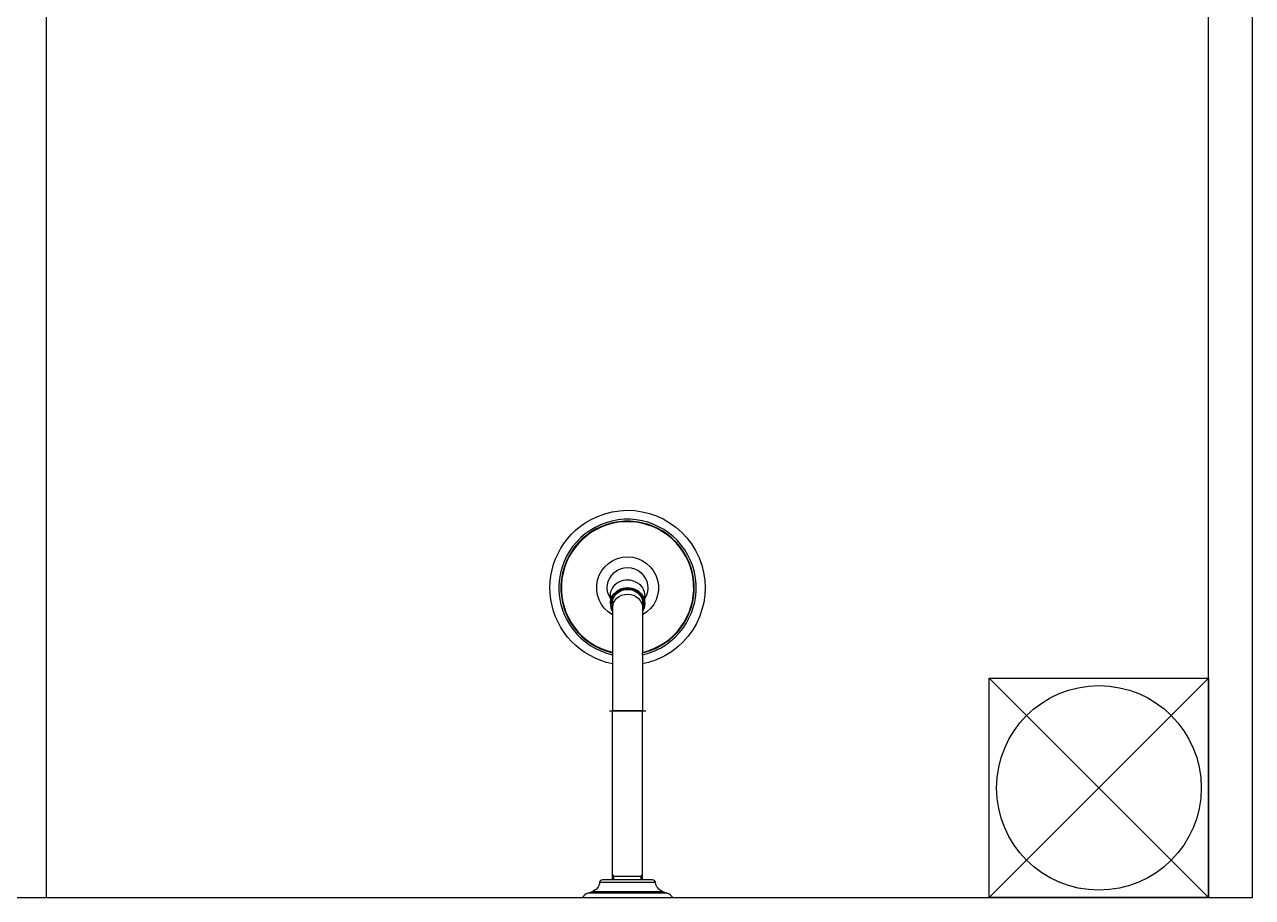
# Model space of a CAD drawing. Header units: inches. Extents: x 542650 to 544515, y 9574150 to 9574595.
# Drawn here: x 542793.051 to 542793.891, y 9574240.288 to 9574240.886 of the extents above; entities that cross this region are included whole.
import ezdxf

# ---------------------------------------------------------------- set-up
doc = ezdxf.new("R2010")
doc.units = ezdxf.units.IN
doc.header["$MEASUREMENT"] = 0
doc.linetypes.add('DASHDOT', pattern=[1, 0.5, -0.25, 0, -0.25])
doc.layers.add('I-ARQ', color=8, linetype='Continuous')

msp = doc.modelspace()

# ---------------------------------------------------------------- linework, layer by layer
at = {"layer": 'I-ARQ'}
for p, q in [((542793.8909, 9574240.2884), (542793.8909, 9574241.5384)), ((542793.0659, 9574240.2884), (542793.0659, 9574241.4984)), ((542793.8609, 9574240.2884), (542793.8609, 9574241.4984)), ((542793.8609, 9574240.2884), (542793.7109, 9574240.4384)), ((542793.8609, 9574240.4384), (542793.7109, 9574240.2884)), ((542793.7109, 9574240.2884), (542793.7109, 9574240.4384)), ((542793.7109, 9574240.4384), (542793.8609, 9574240.4384)), ((542793.8609, 9574240.4384), (542793.8609, 9574240.2884)), ((542788.1659, 9574240.2884), (542793.8909, 9574240.2884)), ((542793.8609, 9574240.2884), (542793.7109, 9574240.2884))]:
    msp.add_line(p, q, dxfattribs=at)
for points in [[(542793.45307, 9574240.4483, -0.700978), (542793.43797, 9574240.5469, -1), (542793.48884, 9574240.45378, -0.07613), (542793.47374, 9574240.4483)], [(542793.47374, 9574240.45454, 0.06962), (542793.48591, 9574240.45914, 5.480122), (542793.45307, 9574240.45454)], [(542793.45307, 9574240.48186, -3.836175), (542793.47374, 9574240.48186)], [(542793.45164, 9574240.493, -1.802734), (542793.47517, 9574240.493)], [(542793.48248, 9574240.29866, 0.377188), (542793.48049, 9574240.30041), (542793.44632, 9574240.30041, 0.377188), (542793.44433, 9574240.29866)], [(542793.44433, 9574240.29866, -0.280777), (542793.43945, 9574240.29256)], [(542793.48736, 9574240.29256, -0.280777), (542793.48248, 9574240.29866)]]:
    msp.add_lwpolyline(points, format="xyb", dxfattribs=at)
at = {"layer": 'I-ARQ', "ltscale": 0.06322}
for points in [[(542793.47374, 9574240.45454), (542793.47374, 9574240.4559, 0.067971), (542793.48528, 9574240.4603, 5.429636), (542793.45307, 9574240.4559)], [(542793.47374, 9574240.48186), (542793.47374, 9574240.45623, 0.067551), (542793.48512, 9574240.46058, 5.416932), (542793.45307, 9574240.45623)]]:
    msp.add_lwpolyline(points, format="xyb", dxfattribs=at)
at = {"layer": 'I-ARQ', "ltscale": 0.067122}
msp.add_lwpolyline([(542793.45164, 9574240.49481), (542793.45164, 9574240.48932, 0.128945), (542793.45307, 9574240.48415)], format="xyb", dxfattribs=at)
at = {"layer": 'I-ARQ', "ltscale": 0.067121}
for points in [[(542793.47517, 9574240.493), (542793.47517, 9574240.49481)], [(542793.47517, 9574240.48944), (542793.47517, 9574240.493)]]:
    msp.add_lwpolyline(points, dxfattribs=at)
at = {"layer": 'I-ARQ', "ltscale": 0.06322}
for points in [[(542793.45307, 9574240.49135), (542793.45307, 9574240.48186)], [(542793.47374, 9574240.49135), (542793.47374, 9574240.48186)], [(542793.45307, 9574240.48186), (542793.45307, 9574240.4483)], [(542793.47374, 9574240.45454), (542793.47374, 9574240.4483)], [(542793.45307, 9574240.4483), (542793.45307, 9574240.41604)], [(542793.47374, 9574240.4483), (542793.47374, 9574240.41604)]]:
    msp.add_lwpolyline(points, dxfattribs=at)
at = {"layer": 'I-ARQ', "linetype": 'DASHDOT', "ltscale": 0.30975}
msp.add_lwpolyline([(542793.451, 9574240.41604), (542793.47581, 9574240.41604)], dxfattribs=at)
at = {"layer": 'I-ARQ'}
for points in [[(542793.45307, 9574240.30041), (542793.45307, 9574240.41604)], [(542793.47374, 9574240.30041), (542793.47374, 9574240.41604)]]:
    msp.add_lwpolyline(points, dxfattribs=at)
at = {"layer": 'I-ARQ', "ltscale": 0.258125}
msp.add_lwpolyline([(542793.47374, 9574240.41604), (542793.45307, 9574240.41604)], dxfattribs=at)
at = {"layer": 'I-ARQ', "ltscale": 0.029062}
for points in [[(542793.4541, 9574240.30041), (542793.4541, 9574240.30274), (542793.45307, 9574240.30453)], [(542793.47271, 9574240.30041), (542793.47271, 9574240.30274)]]:
    msp.add_lwpolyline(points, dxfattribs=at)
at = {"layer": 'I-ARQ', "ltscale": 0.242325}
msp.add_lwpolyline([(542793.47374, 9574240.30274), (542793.45307, 9574240.30274)], dxfattribs=at)
at = {"layer": 'I-ARQ', "ltscale": 0.218093}
msp.add_lwpolyline([(542793.47271, 9574240.30274), (542793.45524, 9574240.30274)], dxfattribs=at)
at = {"layer": 'I-ARQ', "ltscale": 0.025813}
msp.add_lwpolyline([(542793.47271, 9574240.30274), (542793.47374, 9574240.30453)], dxfattribs=at)
at = {"layer": 'I-ARQ', "ltscale": 0.200747}
msp.add_lwpolyline([(542793.43627, 9574240.2914, 0.164371), (542793.43252, 9574240.2884), (542793.49429, 9574240.2884, 0.164371), (542793.49054, 9574240.2914)], format="xyb", dxfattribs=at)
at = {"layer": 'I-ARQ'}
msp.add_lwpolyline([(542793.49054, 9574240.2914), (542793.43627, 9574240.2914), (542793.43945, 9574240.29256), (542793.48736, 9574240.29256)], close=True, dxfattribs=at)
at = {"layer": 'I-ARQ', "ltscale": 0.352288}
msp.add_lwpolyline([(542793.48248, 9574240.29866), (542793.44433, 9574240.29866)], dxfattribs=at)
at = {"layer": 'I-ARQ'}
msp.add_circle((542793.7859, 9574240.3634), 0.07, dxfattribs=at)
at = {"layer": 'I-ARQ', "extrusion": (0, 0, -1)}
for centre, major_axis, ratio, start_param, end_param in [((542793.4634, 9574240.49481), (0.01176, 0), 0.939693, 3.141564, 4.212389), ((542793.4634, 9574240.49481), (0.01176, 0), 0.939693, 4.21239, 6.283157), ((542793.4634, 9574240.48927), (0.01126, 0), 0.939693, 2.733001, 6.691776), ((542793.4634, 9574240.48927), (0.01116, 0), 0.939693, 2.754134, 6.670643), ((542793.4634, 9574240.48944), (0.01176, 0), 0.939692, 3.141596, 6.283189), ((542793.4634, 9574240.48939), (0.01055, 0), 0.939693, 3.141561, 4.212387), ((542793.4634, 9574240.48629), (0.01034, 0), 0.939693, 3.141595, 6.283187), ((542793.4634, 9574240.48939), (0.01055, 0), 0.939692, 4.212389, 6.283156), ((542793.4634, 9574240.48939), (0.01055, 0), 0.939689, 2.94216, 3.141571), ((542793.4634, 9574240.48995), (0.00722, 0.00722), 1, 3.73929, 3.900306), ((542793.4634, 9574240.48995), (0.00722, -0.00722), 0.999999, -0.758711, -0.597693), ((542793.46341, 9574240.48944), (0.01176, -0.00001), 0.942389, -0.000812, 0.496811), ((542793.4634, 9574240.48939), (0.01055, 0), 0.939699, -0.000012, 0.199459)]:
    msp.add_ellipse(centre, major_axis=major_axis, ratio=ratio, start_param=start_param, end_param=end_param, dxfattribs=at)

doc.saveas('drawing.dxf')
